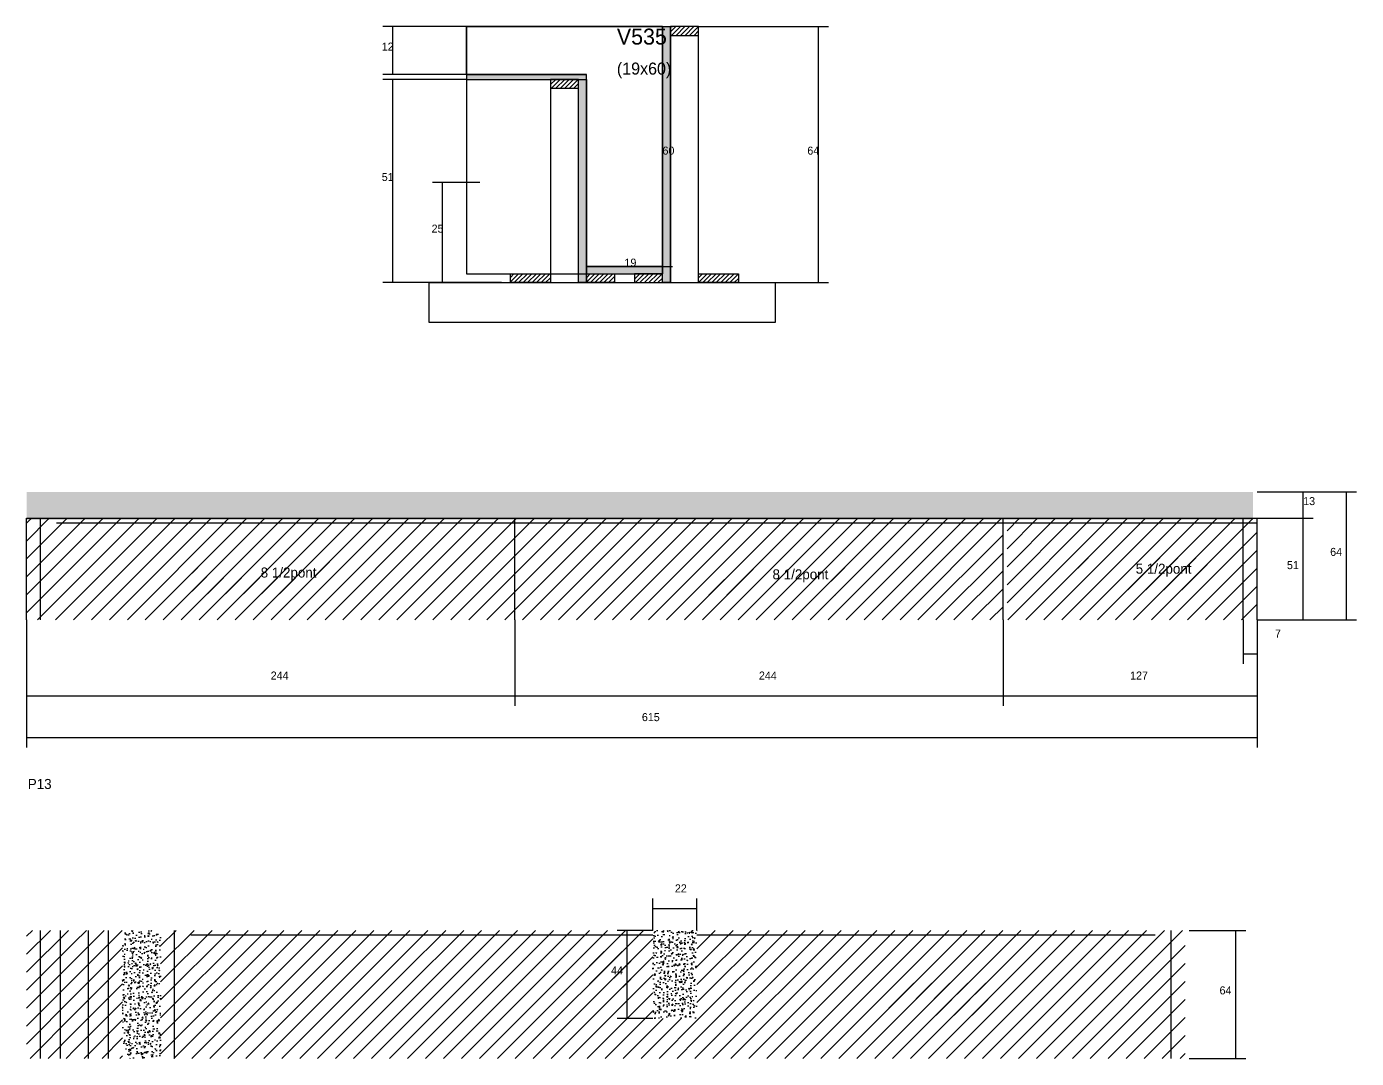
# Model space of a CAD drawing. Header units: metres. Extents: x -20965 to -18870, y 879 to 1418.
# Drawn here: x -19535 to -18870, y 879 to 1395 of the extents above; entities that cross this region are included whole.
import ezdxf

# ---------------------------------------------------------------- set-up
doc = ezdxf.new("R2010")
doc.units = ezdxf.units.M
for name, color, linetype in [('CONCRETO', 251, 'Continuous'), ('COTA', 4, 'Continuous'), ('Cota Seção (2x)', 4, 'Continuous'), ('Hachura', 253, 'Continuous'), ('Madeira', 126, 'Continuous'), ('NOMENCLATURA', 7, 'Continuous'), ('Painéis', 200, 'Continuous'), ('SARR_2.2x7', 40, 'Continuous'), ('Texto Seção', 7, 'Continuous')]:
    doc.layers.add(name, color=color, linetype=linetype)

msp = doc.modelspace()

# ---------------------------------------------------------------- hatches: boundary and pattern name
at = {"layer": 'COTA'}
h = msp.add_hatch(dxfattribs=at)
h.set_pattern_fill('AR-CONC', scale=0.03)
h.paths.add_polyline_path([(-19535.1, 1162), (-19535.1, 1148), (-19535.1, 1148), (-18922.1, 1148), (-18922.1, 1148), (-18922.1, 1162), (-18922.1, 1162), (-19535.1, 1162)])
h = msp.add_hatch(dxfattribs=at)
h.set_pattern_fill('AR-CONC', scale=0.03)
h.paths.add_polyline_path([(-19487.1, 878.8), (-19468.1, 878.8), (-19468.1, 942.8), (-19487.1, 942.8)])
h = msp.add_hatch(dxfattribs=at)
h.set_pattern_fill('AR-CONC', scale=0.03)
h.paths.add_polyline_path([(-19222.1, 898.8), (-19200.1, 898.8), (-19200.1, 942.8), (-19222.1, 942.8)])
at = {"layer": 'Hachura'}
h = msp.add_hatch(color=8, dxfattribs=at)
h.dxf.hatch_style = 1
h.paths.add_polyline_path([(-19217.3, 1394.6), (-19213.3, 1394.6), (-19213.3, 1394.6), (-19213.3, 1266.6), (-19213.3, 1266.6), (-19217.3, 1266.6), (-19217.3, 1266.6), (-19217.3, 1394.6)])
h = msp.add_hatch(dxfattribs=at)
h.set_pattern_fill('ANSI31', scale=0.5)
h.paths.add_polyline_path([(-19199.3, 1390.2), (-19199.3, 1394.6), (-19199.3, 1394.6), (-19213.3, 1394.6), (-19213.3, 1394.6), (-19213.3, 1390.2), (-19213.3, 1390.2), (-19199.3, 1390.2)])
h = msp.add_hatch(color=8, dxfattribs=at)
h.dxf.hatch_style = 1
h.paths.add_polyline_path([(-19255.3, 1368.2), (-19255.3, 1370.6), (-19255.3, 1370.6), (-19315.3, 1370.6), (-19315.3, 1370.6), (-19315.3, 1368.2), (-19315.3, 1368.2), (-19255.3, 1368.2)])
h = msp.add_hatch(dxfattribs=at)
h.set_pattern_fill('ANSI31', scale=0.5)
h.paths.add_polyline_path([(-19259.3, 1363.8), (-19259.3, 1368.2), (-19259.3, 1368.2), (-19273.3, 1368.2), (-19273.3, 1368.2), (-19273.3, 1363.8), (-19273.3, 1363.8), (-19259.3, 1363.8)])
h = msp.add_hatch(color=8, dxfattribs=at)
h.dxf.hatch_style = 1
h.paths.add_polyline_path([(-19259.3, 1368.2), (-19255.3, 1368.2), (-19255.3, 1368.2), (-19255.3, 1266.6), (-19255.3, 1266.6), (-19259.3, 1266.6), (-19259.3, 1266.6), (-19259.3, 1368.2)])
h = msp.add_hatch(dxfattribs=at)
h.set_pattern_fill('ANSI31', scale=0.5)
h.paths.add_polyline_path([(-19293.3, 1266.6), (-19293.3, 1271), (-19293.3, 1271), (-19273.3, 1271), (-19273.3, 1271), (-19273.3, 1266.6), (-19273.3, 1266.6), (-19293.3, 1266.6)])
h = msp.add_hatch(color=8, dxfattribs=at)
h.dxf.hatch_style = 1
h.paths.add_polyline_path([(-19217.3, 1271), (-19217.3, 1274.6), (-19217.3, 1274.6), (-19255.3, 1274.6), (-19255.3, 1274.6), (-19255.3, 1271), (-19255.3, 1271), (-19217.3, 1271)])
h = msp.add_hatch(dxfattribs=at)
h.set_pattern_fill('ANSI31', scale=0.5)
h.paths.add_polyline_path([(-19255.3, 1266.6), (-19255.3, 1271), (-19255.3, 1271), (-19241.3, 1271), (-19241.3, 1271), (-19241.3, 1266.6), (-19241.3, 1266.6), (-19255.3, 1266.6)])
h = msp.add_hatch(dxfattribs=at)
h.set_pattern_fill('ANSI31', scale=0.5)
h.paths.add_polyline_path([(-19217.3, 1266.6), (-19217.3, 1271), (-19217.3, 1271), (-19231.3, 1271), (-19231.3, 1271), (-19231.3, 1266.6), (-19231.3, 1266.6), (-19217.3, 1266.6)])
h = msp.add_hatch(dxfattribs=at)
h.set_pattern_fill('ANSI31', scale=0.5)
h.paths.add_polyline_path([(-19199.3, 1266.6), (-19199.3, 1271), (-19199.3, 1271), (-19179.3, 1271), (-19179.3, 1271), (-19179.3, 1266.6), (-19179.3, 1266.6), (-19199.3, 1266.6)])
h = msp.add_hatch(dxfattribs=at)
h.set_pattern_fill('ANSI31', scale=2)
h.paths.add_polyline_path([(-19291.1, 1148.8), (-19535.1, 1148.8), (-19535.1, 1098), (-19291.1, 1098)])
h = msp.add_hatch(dxfattribs=at)
h.set_pattern_fill('ANSI31', scale=2)
h.paths.add_polyline_path([(-19047.1, 1148.8), (-19291.1, 1148.8), (-19291.1, 1098), (-19047.1, 1098)])
h = msp.add_hatch(dxfattribs=at)
h.set_pattern_fill('ANSI31', scale=2)
h.paths.add_polyline_path([(-18920.1, 1148.8), (-19045.1, 1148.8), (-19045.1, 1098), (-18920.1, 1098)])
h = msp.add_hatch(dxfattribs=at)
h.set_pattern_fill('ANSI31', scale=2)
h.paths.add_polyline_path([(-19452.4, 1111.1), (-19452.4, 1127.3), (-19452.4, 1127.3), (-19383.8, 1127.3), (-19383.8, 1127.3), (-19383.8, 1111.1), (-19383.8, 1111.1), (-19452.4, 1111.1)])
h = msp.add_hatch(dxfattribs=at)
h.set_pattern_fill('ANSI31', scale=2)
h.paths.add_polyline_path([(-19198.6, 1110.3), (-19131, 1110.3), (-19131, 1110.3), (-19125.5, 1126.3), (-19125.5, 1126.3), (-19193.1, 1126.3), (-19193.1, 1126.3), (-19198.6, 1110.3)])
h = msp.add_hatch(dxfattribs=at)
h.set_pattern_fill('ANSI31', scale=2)
h.paths.add_polyline_path([(-19017.1, 1113.1), (-18949.5, 1113.1), (-18949.5, 1113.1), (-18944, 1129.1), (-18944, 1129.1), (-19011.6, 1129.1), (-19011.6, 1129.1), (-19017.1, 1113.1)])
h = msp.add_hatch(dxfattribs=at)
h.set_pattern_fill('ANSI31', scale=2)
h.paths.add_polyline_path([(-19511.1, 942.8), (-19535.1, 942.8), (-19535.1, 878.8), (-19511.1, 878.8)])
h = msp.add_hatch(dxfattribs=at)
h.set_pattern_fill('ANSI31', scale=2)
h.paths.add_polyline_path([(-19487.1, 942.8), (-19511.1, 942.8), (-19511.1, 878.8), (-19487.1, 878.8)])
h = msp.add_hatch(dxfattribs=at)
h.set_pattern_fill('ANSI31', scale=2)
h.paths.add_polyline_path([(-19346.1, 942.8), (-19468.1, 942.8), (-19468.1, 878.8), (-19346.1, 878.8)])
h = msp.add_hatch(dxfattribs=at)
h.set_pattern_fill('ANSI31', scale=2)
h.paths.add_polyline_path([(-19200.1, 898.8), (-19222.1, 898.8), (-19222.1, 942.8), (-19346.1, 942.8), (-19346.1, 878.8), (-19200.1, 878.8)])
h = msp.add_hatch(dxfattribs=at)
h.set_pattern_fill('ANSI31', scale=2)
h.paths.add_polyline_path([(-18956.1, 942.8), (-19200.1, 942.8), (-19200.1, 878.8), (-18956.1, 878.8)])
h = msp.add_hatch(dxfattribs=at)
h.set_pattern_fill('ANSI31', scale=2)
h.paths.add_polyline_path([(-19233.2, 910), (-19233.2, 932.2), (-19233.2, 932.2), (-19253.8, 932.2), (-19253.8, 932.2), (-19253.8, 910), (-19253.8, 910), (-19233.2, 910)])
h = msp.add_hatch(dxfattribs=at)
h.set_pattern_fill('ANSI31', scale=2)
h.paths.add_polyline_path([(-19105.3, 900.5), (-19037.6, 900.5), (-19037.6, 900.5), (-19032.1, 916.4), (-19032.1, 916.4), (-19099.8, 916.4), (-19099.8, 916.4), (-19105.3, 900.5)])

# ---------------------------------------------------------------- linework, layer by layer
at = {"layer": 'CONCRETO'}
for points in [[(-19255.3, 1370.6), (-19315.3, 1370.6), (-19315.3, 1394.6), (-19217.3, 1394.6), (-19217.3, 1271), (-19217.3, 1271), (-19217.3, 1274.6), (-19255.3, 1274.6)], [(-19315.3, 1271), (-19217.3, 1271), (-19217.3, 1394.6), (-19315.3, 1394.6)]]:
    msp.add_lwpolyline(points, close=True, dxfattribs=at)
at = {"layer": 'COTA'}
for p, q in [((-19315.3, 1394.6), (-19357.1, 1394.6)), ((-19352.1, 1370.6), (-19352.1, 1394.6)), ((-19199.3, 1394.6), (-19134.4, 1394.6)), ((-19139.4, 1266.6), (-19139.4, 1394.6)), ((-19315.3, 1370.6), (-19357.1, 1370.6)), ((-19315.3, 1368.2), (-19357.1, 1368.2)), ((-19352.1, 1266.6), (-19352.1, 1368.2)), ((-19308.6, 1316.6), (-19332.2, 1316.6)), ((-19327.2, 1266.6), (-19327.2, 1316.6)), ((-19297.7, 1266.6), (-19357.1, 1266.6)), ((-19308.6, 1266.6), (-19332.2, 1266.6)), ((-19199.3, 1266.6), (-19134.4, 1266.6)), ((-18920.1, 1162), (-18892.1, 1162)), ((-18920.1, 1162), (-18870.5, 1162)), ((-18897.1, 1148.8), (-18897.1, 1162)), ((-18875.5, 1098), (-18875.5, 1162)), ((-18920.1, 1148.8), (-18892.1, 1148.8)), ((-18920.1, 1148.8), (-18892.1, 1148.8)), ((-18897.1, 1098), (-18897.1, 1148.8)), ((-19535.1, 1098), (-19535.1, 1055.1)), ((-19535.1, 1098), (-19535.1, 1034.2)), ((-19291.1, 1098), (-19291.1, 1055.1)), ((-19291.1, 1098), (-19291.1, 1055.1)), ((-19047.1, 1098), (-19047.1, 1055.1)), ((-19047.1, 1098), (-19047.1, 1055.1)), ((-18927.1, 1098), (-18927.1, 1076.1)), ((-18920.1, 1098), (-18920.1, 1076.1)), ((-18920.1, 1098), (-18920.1, 1055.1)), ((-18920.1, 1098), (-18892.1, 1098)), ((-18920.1, 1098), (-18870.5, 1098)), ((-18920.1, 1098), (-18920.1, 1034.2)), ((-18927.1, 1081.1), (-18920.1, 1081.1)), ((-19535.1, 1060.1), (-19291.1, 1060.1)), ((-19291.1, 1060.1), (-19047.1, 1060.1)), ((-19047.1, 1060.1), (-18920.1, 1060.1)), ((-19535.1, 1039.2), (-18920.1, 1039.2)), ((-19222.1, 942.8), (-19222.1, 958.8)), ((-19200.1, 942.8), (-19200.1, 958.8)), ((-19222.1, 953.8), (-19200.1, 953.8)), ((-19222.1, 942.8), (-19240, 942.8)), ((-19235, 898.8), (-19235, 942.8)), ((-18954.1, 942.8), (-18925.8, 942.8)), ((-18930.8, 878.8), (-18930.8, 942.8)), ((-19222.1, 898.8), (-19240, 898.8)), ((-18954.1, 878.8), (-18925.8, 878.8))]:
    msp.add_line(p, q, dxfattribs=at)
at = {"layer": 'Cota Seção (2x)'}
for p, q in [((-19255.3, 1394.6), (-19212.3, 1394.6)), ((-19217.3, 1274.6), (-19217.3, 1394.6)), ((-19255.3, 1266.6), (-19255.3, 1279.6)), ((-19217.3, 1266.6), (-19217.3, 1279.6)), ((-19255.3, 1274.6), (-19212.3, 1274.6)), ((-19255.3, 1274.6), (-19217.3, 1274.6))]:
    msp.add_line(p, q, dxfattribs=at)
at = {"layer": 'Madeira'}
for points in [[(-19199.3, 1390.2), (-19199.3, 1394.6), (-19213.3, 1394.6), (-19213.3, 1390.2)], [(-19199.3, 1394.6), (-19213.3, 1394.6), (-19213.3, 1266.6), (-19199.3, 1266.6)], [(-19259.3, 1363.8), (-19259.3, 1368.2), (-19273.3, 1368.2), (-19273.3, 1363.8)], [(-19259.3, 1368.2), (-19273.3, 1368.2), (-19273.3, 1266.6), (-19259.3, 1266.6)], [(-19293.3, 1266.6), (-19293.3, 1271), (-19273.3, 1271), (-19273.3, 1266.6)], [(-19255.3, 1266.6), (-19255.3, 1271), (-19241.3, 1271), (-19241.3, 1266.6)], [(-19217.3, 1266.6), (-19217.3, 1271), (-19231.3, 1271), (-19231.3, 1266.6)], [(-19199.3, 1266.6), (-19199.3, 1271), (-19179.3, 1271), (-19179.3, 1266.6)], [(-19161, 1246.6), (-19333.9, 1246.6), (-19333.9, 1266.6), (-19161, 1266.6)]]:
    msp.add_lwpolyline(points, close=True, dxfattribs=at)
at = {"layer": 'Painéis'}
for p, q in [((-19213.3, 1266.6), (-19213.3, 1394.6)), ((-19315.3, 1370.6), (-19255.3, 1370.6)), ((-19255.3, 1266.6), (-19255.3, 1368.2)), ((-19255.3, 1274.6), (-19217.3, 1274.6)), ((-19255.3, 1271), (-19255.3, 1274.6)), ((-19217.3, 1271), (-19217.3, 1274.6)), ((-19535.1, 1148.8), (-18920.1, 1148.8)), ((-19535.1, 1098), (-19535.1, 1148.8)), ((-19291.1, 1098), (-19291.1, 1148.8)), ((-19047.1, 1098), (-19047.1, 1148.8)), ((-18920.1, 1098), (-18920.1, 1148.8))]:
    msp.add_line(p, q, dxfattribs=at)
for points in [[(-19217.3, 1394.6), (-19213.3, 1394.6), (-19213.3, 1266.6), (-19217.3, 1266.6)], [(-19255.3, 1368.2), (-19255.3, 1370.6), (-19315.3, 1370.6), (-19315.3, 1368.2)], [(-19259.3, 1368.2), (-19255.3, 1368.2), (-19255.3, 1266.6), (-19259.3, 1266.6)], [(-19217.3, 1271), (-19217.3, 1274.6), (-19255.3, 1274.6), (-19255.3, 1271)]]:
    msp.add_lwpolyline(points, close=True, dxfattribs=at)
at = {"layer": 'SARR_2.2x7'}
for p, q in [((-19528.1, 1098), (-19528.1, 1148.8)), ((-19520.1, 1146.6), (-18920.1, 1146.6)), ((-18927.1, 1098), (-18927.1, 1148.8)), ((-19528.1, 878.8), (-19528.1, 942.8)), ((-19518.1, 878.8), (-19518.1, 942.8)), ((-19504.1, 878.8), (-19504.1, 942.8)), ((-19494.1, 878.8), (-19494.1, 942.8)), ((-19461.1, 878.8), (-19461.1, 942.8)), ((-19453.1, 940.6), (-19222.1, 940.6)), ((-19200.1, 940.6), (-18971.1, 940.6)), ((-18963.1, 878.8), (-18963.1, 942.8))]:
    msp.add_line(p, q, dxfattribs=at)

# ---------------------------------------------------------------- texts
at = {"layer": 'COTA'}
for s, p in [('12', (-19357.6, 1382.6)), ('64', (-19144.9, 1330.6)), ('51', (-19357.6, 1317.4)), ('25', (-19332.7, 1291.6)), ('13', (-18897.1, 1155.4)), ('64', (-18883.6, 1130)), ('51', (-18905.2, 1123.4)), ('7', (-18911.2, 1089.2)), ('244', (-19413.1, 1068.2)), ('244', (-19169.1, 1068.2)), ('127', (-18983.6, 1068.2)), ('615', (-19227.6, 1047.4)), ('22', (-19211.1, 961.8)), ('44', (-19243, 920.8)), ('64', (-18938.9, 910.8))]:
    msp.add_text(s, height=4, dxfattribs=at).set_placement(p)
at = {"layer": 'Cota Seção (2x)'}
for s, p in [('60', (-19217.3, 1330.6)), ('19', (-19236.3, 1274.6))]:
    msp.add_text(s, height=4, dxfattribs=at).set_placement(p)
at = {"layer": 'NOMENCLATURA'}
for s, p in [('8 1/2pont', (-19418.1, 1119.2)), ('8 1/2pont', (-19162.3, 1118.3)), ('5 1/2pont', (-18980.8, 1121.1)), ('P13', (-19534.5, 1013.5))]:
    msp.add_text(s, height=5, dxfattribs=at).set_placement(p)
at = {"layer": 'Texto Seção'}
for s, height, p in [('V535', 8, (-19240.1, 1385.6)), ('(19x60)', 6, (-19240.1, 1370.6))]:
    msp.add_text(s, height=height, dxfattribs=at).set_placement(p)

doc.saveas('drawing.dxf')
